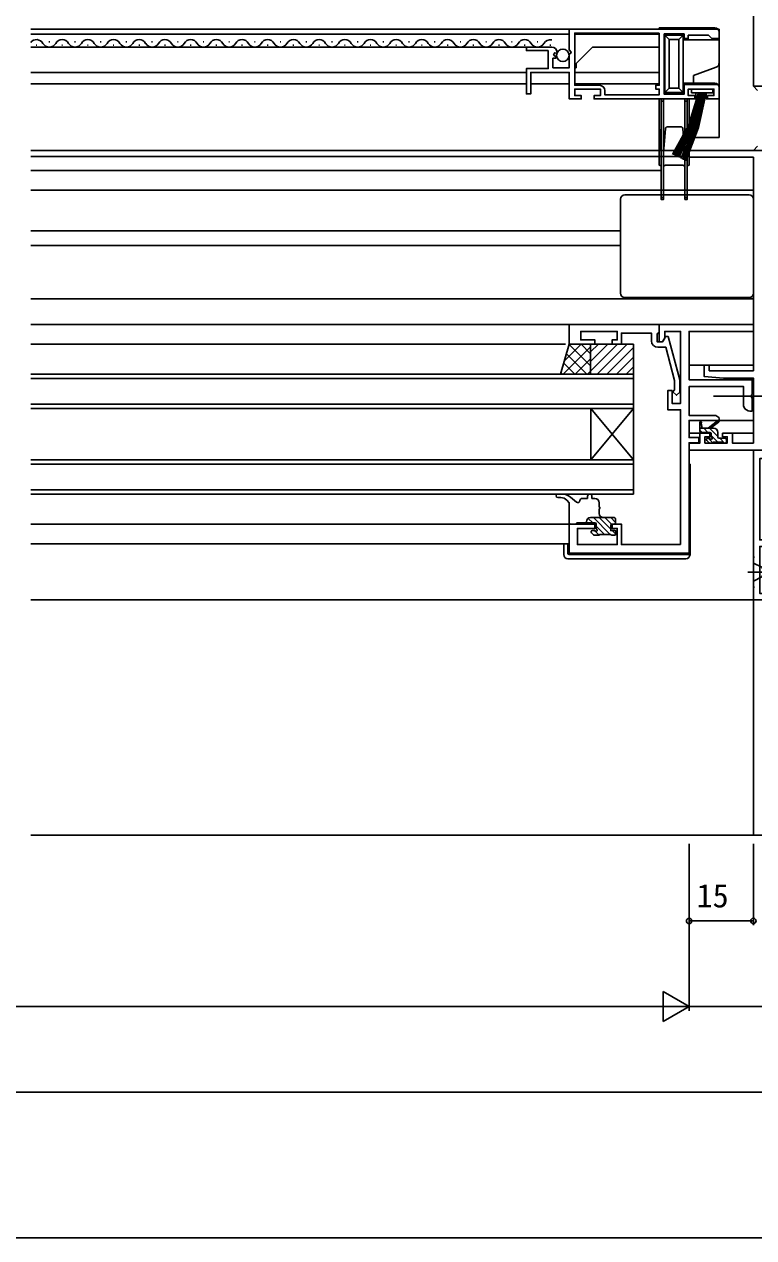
# Model space of a CAD drawing. Units: millimetres, scale not verified. Extents: x -437 to 438, y -681 to 678.
# Drawn here: x 130.9 to 301.3, y -681 to -397.5 of the extents above; entities that cross this region are included whole.
import ezdxf
from ezdxf.enums import TextEntityAlignment as Align

# ---------------------------------------------------------------- set-up
doc = ezdxf.new("R2010")
doc.units = ezdxf.units.MM
doc.header["$LTSCALE"] = 4
for name, color, linetype in [('0-3_YKK_11', 7, 'Continuous'), ('0-4_YKK_12', 2, 'Continuous'), ('0-5_YKK_13', 4, 'Continuous'), ('0-6_YKK_D', 6, 'Continuous'), ('0-7_YKK_ZWAK', 7, 'Continuous'), ('0-8_YSS_K', 3, 'Continuous'), ('0-9_YSS_KE', 3, 'Continuous')]:
    doc.layers.add(name, color=color, linetype=linetype)
doc.styles.add('ＭＳ ゴシック', font='')
doc.styles.get('ＭＳ ゴシック').set_extended_font_data('MS Gothic')

msp = doc.modelspace()

# ---------------------------------------------------------------- linework, layer by layer
at = {"layer": '0-3_YKK_11'}
for points in [[(258.2, -398.7), (293.2, -398.7), (293.2, -400.9), (291.5, -400.9), (291.2, -400.6), (290.7, -400.1), (286, -400.1), (286, -400.9), (285, -400.9), (285, -399.8), (280.4, -399.8), (280.4, -413.9), (285, -413.9), (285, -411.6), (293.2, -411.6), (293.2, -415), (290.5, -415), (290.5, -414.2), (292, -414.2), (292, -412.7), (286, -412.7), (286, -414.2), (287.5, -414.2), (287.5, -415), (264, -415), (264, -414.2), (265.5, -414.2), (265.5, -412.7), (259.5, -412.7), (259.5, -414.2), (261, -414.2), (261, -415), (258.2, -415), (258.2, -408.8), (249.2, -408.8), (249.2, -413.8), (248.2, -413.8), (248.2, -407.9), (253.3, -407.9), (253.3, -403.7)], [(255.399, -404.082), (255.148, -404.293), (254.829, -404.208), (254.559, -404.676), (255.124, -405.241), (255.017, -405.5), (254.4, -405.5), (254.4, -407.7), (258.2, -407.7), (258.2, -404.7), (258.5, -404.4), (258.653, -404.071), (258.2, -403.531), (258.2, -398.7)], [(279.2, -399.6), (259.5, -399.6), (259.5, -411.8), (265.3, -411.8)], [(266.5, -413), (266.5, -414), (279.2, -414), (279.2, -412.7), (278.4, -412.7), (278.4, -411.8), (279.2, -411.8), (279.2, -399.6)], [(253.3, -403.7), (248.2, -403.7), (248.2, -402.9), (254.104, -402.9)], [(311.2, -427), (286.2, -427), (286.2, -428.63), (301.2, -428.63), (301.2, -478.5), (290.9, -478.5), (290.9, -477.2), (289.7, -477.2), (289.7, -479.806), (294.2, -480.2), (301.2, -480.2), (301.2, -495.37), (296.3, -495.37), (296.3, -493.1), (294, -493.1), (294, -493.9), (295.1, -493.9), (295.1, -495.37), (289.9, -495.37), (289.9, -493.9), (291, -493.9), (291, -493.1), (288.7, -493.1), (288.7, -495.37), (286.2, -495.37), (286.2, -497), (311.2, -497)], [(279.2, -467.7), (258.2, -467.7), (258.2, -472.3), (264.2, -472.3), (264.2, -471.3), (260.9, -471.3), (260.9, -469.3), (269.4, -469.3), (269.4, -471.3), (268.2, -471.3), (268.2, -472.3), (270.4, -472.3), (270.4, -469.7), (277.4, -469.7), (277.4, -471.5)], [(278.9, -473), (280.72, -473), (282.8, -480.761), (282.8, -482.951), (282.375, -483.376), (283.224, -484.224), (284, -483.448), (284, -480.603), (281.292, -470.5), (280.692, -470.5), (280, -471.7), (278.7, -471.7), (278.7, -469.9), (278.9, -469.7), (279.2, -469.4), (279.2, -467.7)], [(284.2, -519.1), (284.2, -487.6), (281.2, -487.6), (281.2, -483.1), (282.2, -483.1), (282.2, -486.1), (284.2, -486.1), (284.2, -469.3), (280.5, -469.3), (280.5, -470.834), (280, -471.7), (279.2, -471.7), (279.2, -467.7), (301.2, -467.7), (301.2, -469.3), (286.2, -469.3), (286.2, -480.6), (300.9, -480.6), (300.9, -483.942), (300.78, -484.125), (300.78, -484.675), (300.9, -484.858), (300.9, -487.9), (300.4, -487.9)], [(298.9, -486.4), (298.9, -482.2), (286.2, -482.2), (286.2, -488.9), (292.4, -488.9), (293.139, -489.395), (293.2, -489.7), (293.2, -490.1), (286.2, -490.1), (286.2, -494.1), (288.5, -494.1), (288.5, -495.3), (286.2, -495.3), (286.2, -521.1), (258.2, -521.1), (258.2, -514.3), (264.2, -514.3), (264.2, -515.3), (260.1, -515.3), (260.1, -519.1), (269.4, -519.1), (269.4, -515.3), (268.2, -515.3), (268.2, -514.3), (270.4, -514.3), (270.4, -519.1), (284.2, -519.1)]]:
    msp.add_lwpolyline(points, dxfattribs=at)
msp.add_lwpolyline([(301.2, -532), (301.2, -497), (311.2, -497), (311.2, -499), (308.37, -499), (308.179, -498.857), (307.22, -498.857), (307.029, -499), (302.7, -499), (302.7, -518), (304.2, -518), (304.2, -519.5), (302.7, -519.5), (302.7, -530.5), (304.2, -530.5), (304.2, -532)], close=True, dxfattribs=at)
for centre, radius, start, end in [((254.104, -404.2), 1.3, 5.2159, 90.00002), ((265.3, -413), 1.2, 0.00001, 89.99999), ((278.9, -471.5), 1.5, 180.00001, 269.99999), ((300.4, -486.4), 1.5, 179.99996, 201.27021), ((300.4, -486.4), 1.5, 201.27101, 202.41693), ((300.4, -486.4), 1.5, 202.41613, 270)]:
    msp.add_arc(centre, radius, start, end, dxfattribs=at)
at = {"layer": '0-4_YKK_12'}
for p, q in [((132.45, -398.7), (279.203, -398.7)), ((132.45, -399.9), (258.2, -399.9)), ((133.695, -402.4), (133.895, -402.4)), ((136.695, -401.64), (136.895, -401.64)), ((139.695, -402.4), (139.895, -402.4)), ((142.695, -401.64), (142.895, -401.64)), ((145.695, -402.4), (145.895, -402.4)), ((148.695, -401.64), (148.895, -401.64)), ((151.695, -402.4), (151.895, -402.4)), ((154.695, -401.64), (154.895, -401.64)), ((157.695, -402.4), (157.895, -402.4)), ((160.695, -401.64), (160.895, -401.64)), ((163.695, -402.4), (163.895, -402.4)), ((166.695, -401.64), (166.895, -401.64)), ((169.695, -402.4), (169.895, -402.4)), ((172.695, -401.64), (172.895, -401.64)), ((175.695, -402.4), (175.895, -402.4)), ((178.695, -401.64), (178.895, -401.64)), ((181.695, -402.4), (181.895, -402.4)), ((184.695, -401.64), (184.895, -401.64)), ((187.695, -402.4), (187.895, -402.4)), ((190.695, -401.64), (190.895, -401.64)), ((193.695, -402.4), (193.895, -402.4)), ((196.695, -401.64), (196.895, -401.64)), ((199.695, -402.4), (199.895, -402.4)), ((202.695, -401.64), (202.895, -401.64)), ((205.695, -402.4), (205.895, -402.4)), ((208.695, -401.64), (208.895, -401.64)), ((211.695, -402.4), (211.895, -402.4)), ((214.695, -401.64), (214.895, -401.64)), ((217.695, -402.4), (217.895, -402.4)), ((220.695, -401.64), (220.895, -401.64)), ((223.695, -402.4), (223.895, -402.4)), ((226.695, -401.64), (226.895, -401.64)), ((229.695, -402.4), (229.895, -402.4)), ((232.695, -401.64), (232.895, -401.64)), ((235.695, -402.4), (235.895, -402.4)), ((238.695, -401.64), (238.895, -401.64)), ((241.695, -402.4), (241.895, -402.4)), ((244.695, -401.64), (244.895, -401.64)), ((247.695, -402.4), (247.895, -402.4)), ((250.695, -401.64), (250.895, -401.64)), ((253.695, -402.4), (253.895, -402.4)), ((259.5, -399.9), (279.202, -399.9)), ((279.202, -399.889), (279.201, -411.534)), ((132.45, -402.9), (253.58, -402.9)), ((259.8, -406.7), (263.6, -402.9)), ((263.6, -402.9), (279.202, -402.9)), ((259.8, -407.7), (259.5, -407.7)), ((259.8, -407.7), (259.8, -406.7)), ((132.45, -408.8), (248.2, -408.8)), ((249.5, -408.8), (257.901, -408.8)), ((259.5, -408.8), (279.201, -408.8)), ((132.45, -411.5), (248.2, -411.5)), ((249.2, -411.5), (258.2, -411.5)), ((259.5, -411.5), (279.201, -411.5)), ((132.45, -427), (286.515, -427)), ((132.45, -428.4), (286.208, -428.4)), ((132.45, -431.7), (279.7, -431.7)), ((132.45, -436.3), (301.2, -436.3)), ((132.45, -445.8), (270.2, -445.8)), ((132.45, -449.2), (270.2, -449.2)), ((132.45, -461.7), (301.2, -461.7)), ((132.45, -467.7), (258.5, -467.7)), ((132.45, -472.3), (257.314, -472.3)), ((286.2, -477.2), (301.2, -477.2)), ((132.45, -479.3), (273.214, -479.3)), ((273.214, -480.3), (132.45, -480.3)), ((273.214, -479.3), (273.214, -487.3)), ((286.215, -480.6), (301.2, -480.6)), ((132.45, -486.3), (273.214, -486.3)), ((273.214, -487.3), (132.45, -487.3)), ((263.214, -499.3), (263.214, -487.3)), ((273.214, -499.3), (263.214, -487.3)), ((273.214, -487.3), (263.214, -499.3)), ((273.214, -499.3), (273.214, -487.3)), ((286.2, -493.1), (289.715, -493.1)), ((295.315, -493.1), (301.2, -493.1)), ((286.307, -495.37), (286.5, -495.37)), ((286.2, -497), (286.515, -497)), ((132.45, -499.3), (273.214, -499.3)), ((273.214, -500.3), (132.45, -500.3)), ((273.215, -499.3), (273.215, -507.3)), ((132.45, -506.3), (273.214, -506.3)), ((273.214, -507.3), (132.45, -507.3)), ((132.45, -514.3), (258.723, -514.3)), ((132.45, -518.9), (258.215, -518.9)), ((301.5, -532), (132.45, -532))]:
    msp.add_line(p, q, dxfattribs=at)
for centre, start, end in [((133.795, -402.858), 29.20254, 141.53689), ((136.795, -401.182), 209.20254, 330.79746), ((139.795, -402.858), 29.20254, 150.79746), ((142.795, -401.182), 209.20254, 330.79746), ((145.795, -402.858), 29.20254, 150.79746), ((148.795, -401.182), 209.20254, 330.79746), ((151.795, -402.858), 29.20254, 150.79746), ((154.795, -401.182), 209.20254, 330.79746), ((157.795, -402.858), 29.20254, 150.79746), ((160.795, -401.182), 209.20254, 330.79746), ((163.795, -402.858), 29.20254, 150.79746), ((166.795, -401.182), 209.20254, 330.79746), ((169.795, -402.858), 29.20254, 150.79746), ((172.795, -401.182), 209.20254, 330.79746), ((175.795, -402.858), 29.20254, 150.79746), ((178.795, -401.182), 209.20254, 330.79746), ((181.795, -402.858), 29.20254, 150.79746), ((184.795, -401.182), 209.20254, 330.79746), ((187.795, -402.858), 29.20254, 150.79746), ((190.795, -401.182), 209.20254, 330.79746), ((193.795, -402.858), 29.20254, 150.79746), ((196.795, -401.182), 209.20254, 330.79746), ((199.795, -402.858), 29.20254, 150.79746), ((202.795, -401.182), 209.20254, 330.79746), ((205.795, -402.858), 29.20254, 150.79746), ((208.795, -401.182), 209.20254, 330.79746), ((211.795, -402.858), 29.20254, 150.79746), ((214.795, -401.182), 209.20254, 330.79746), ((217.795, -402.858), 29.20254, 150.79746), ((220.795, -401.182), 209.20254, 330.79746), ((223.795, -402.858), 29.20254, 150.79746), ((226.795, -401.182), 209.20254, 330.79746), ((229.795, -402.858), 29.20254, 150.79746), ((232.795, -401.182), 209.20254, 330.79746), ((235.795, -402.858), 29.20254, 150.79746), ((238.795, -401.182), 209.20254, 330.79746), ((241.795, -402.858), 29.20254, 150.79746), ((244.795, -401.182), 209.20254, 330.79746), ((247.795, -402.858), 29.20254, 150.79746), ((250.795, -401.182), 209.20254, 330.79746), ((253.795, -402.858), 79.63718, 150.79746)]:
    msp.add_arc(centre, 1.718, start, end, dxfattribs=at)
at = {"layer": '0-5_YKK_13'}
for p, q in [((279.2, -398.4), (292.2, -398.4)), ((279.2, -398.7), (279.2, -398.4)), ((293.2, -399.4), (293.2, -401.2)), ((280.5, -399.876), (280.5, -400.1)), ((280.5, -400.1), (280.5, -413.5)), ((281.5, -401.1), (283.8, -401.1)), ((281.5, -412.5), (281.5, -401.1)), ((283.8, -401.1), (284.8, -400.1)), ((283.8, -401.1), (283.8, -412.5)), ((284.8, -400.1), (284.8, -399.817)), ((284.8, -413.5), (284.8, -400.1)), ((284.8, -401.2), (293.2, -401.2)), ((293.2, -401.2), (293.2, -406.6)), ((292.542, -407.539), (287.2, -409.484)), ((293.2, -406.6), (293.2, -412.3)), ((287.2, -409.484), (287.2, -411.3)), ((280.5, -413.5), (281.5, -412.5)), ((280.5, -413.5), (284.8, -413.5)), ((280.5, -413.5), (280.5, -413.824)), ((283.8, -412.5), (281.5, -412.5)), ((283.8, -412.5), (284.8, -413.5)), ((287.2, -411.3), (284.8, -411.3)), ((284.8, -413.883), (284.8, -413.5)), ((292.2, -411.3), (287.2, -411.3)), ((287.8, -415), (287.8, -413.55)), ((290.2, -413.55), (290.2, -415)), ((293.2, -412.3), (293.2, -415)), ((280.2, -415), (279.7, -415)), ((279.7, -415), (279.7, -415.5)), ((279.7, -415.5), (279.7, -438)), ((279.7, -415.5), (280.2, -415.5)), ((280.2, -415.5), (280.2, -415)), ((280.2, -415), (280.661, -415)), ((280.2, -438), (280.2, -415.5)), ((281.16, -415), (280.661, -415)), ((281.16, -415), (284.24, -415)), ((284.738, -415), (284.24, -415)), ((284.738, -415), (285.2, -415)), ((285.2, -415.5), (285.2, -438)), ((285.2, -415.5), (285.7, -415.5)), ((285.7, -415), (286.2, -415)), ((285.7, -438), (285.7, -415.5)), ((286.2, -415), (287.8, -415)), ((290.2, -415), (293.2, -415)), ((293.2, -415), (293.2, -424)), ((279.2, -421.5), (279.7, -427.5)), ((280.2, -427.5), (280.661, -421.958)), ((281.16, -421.5), (284.24, -421.5)), ((284.738, -421.958), (285.2, -427.5)), ((279.2, -423), (279.2, -423.5)), ((279.2, -423.5), (279.2, -430.5)), ((286.2, -430.5), (286.2, -424)), ((293.2, -424), (286.2, -424)), ((284.7, -430.5), (280.7, -430.5)), ((270.2, -438.4), (270.2, -460.4)), ((270.2, -438.4), (270.2, -460.4)), ((300.2, -437.4), (271.2, -437.4)), ((300.2, -437.4), (271.2, -437.4)), ((280.2, -438), (279.7, -438)), ((285.2, -438), (285.2, -438.5)), ((285.7, -438), (285.2, -438)), ((301.2, -460.4), (301.2, -438.4)), ((301.2, -460.4), (301.2, -438.4)), ((271.2, -461.4), (300.2, -461.4)), ((271.2, -461.4), (300.2, -461.4)), ((256.792, -479.3), (263.2, -472.893)), ((257.094, -476.17), (260.964, -472.3)), ((258.185, -472.35), (263.199, -477.364)), ((260.964, -472.3), (263.199, -474.535)), ((263.199, -476.343), (267.243, -472.3)), ((263.199, -478.589), (269.488, -472.3)), ((263.2, -474.098), (264.998, -472.3)), ((264.733, -479.3), (271.733, -472.3)), ((266.978, -479.3), (273.2, -473.078)), ((257.557, -474.549), (262.307, -479.3)), ((259.621, -479.3), (263.199, -475.721)), ((269.223, -479.3), (273.2, -475.323)), ((256.3, -478.949), (256.65, -479.3)), ((256.928, -476.749), (259.479, -479.3)), ((262.449, -479.3), (263.199, -478.55)), ((271.468, -479.3), (273.2, -477.568)), ((306.598, -484.4), (291.915, -484.4)), ((290.615, -491.87), (292.833, -490.187)), ((293.12, -490.1), (301.215, -490.1)), ((288.715, -492.57), (288.715, -490.571)), ((291.915, -491.87), (288.715, -491.87)), ((289.254, -492.87), (288.715, -492.331)), ((289.015, -490.744), (289.213, -491.87)), ((291.015, -492.87), (289.015, -492.87)), ((290.601, -492.87), (289.601, -491.87)), ((292.915, -493.837), (290.948, -491.87)), ((291.215, -491.87), (293.034, -490.469)), ((291.315, -493.809), (291.315, -493.17)), ((292.759, -492.334), (292.451, -492.026)), ((292.915, -493.97), (292.915, -492.87)), ((290.803, -495.282), (290.303, -494.782)), ((290.515, -494.27), (290.854, -494.27)), ((291.722, -495.339), (290.654, -494.27)), ((291.615, -495.37), (291.015, -495.37)), ((292.901, -495.17), (291.315, -493.584)), ((293.915, -495.17), (291.815, -495.17)), ((293.215, -494.27), (294.615, -494.27)), ((294.448, -495.37), (293.348, -494.27)), ((294.615, -495.37), (294.115, -495.37)), ((294.899, -494.474), (294.711, -494.286)), ((294.915, -494.57), (294.915, -495.07)), ((256.558, -507.3), (255.537, -507.3)), ((256.203, -508.1), (255.537, -508.1)), ((258.2, -509.3), (257.655, -508.725)), ((258.2, -514), (258.2, -509.3)), ((259.876, -509.181), (258.5, -508.013)), ((262.5, -508.3), (261.2, -508.3)), ((262.5, -507.8), (262.5, -508.3)), ((263.5, -507.8), (263.5, -508.3)), ((264.2, -508.3), (263.5, -508.3)), ((265.2, -510.35), (265.2, -509.3)), ((262.657, -512.96), (263.697, -514)), ((268.7, -512.8), (263.2, -512.8)), ((263.844, -512.8), (267.744, -516.7)), ((265.191, -512.8), (267.9, -515.509)), ((265.2, -511.8), (265.2, -510.75)), ((266.539, -512.801), (268.068, -514.33)), ((267.886, -512.801), (269, -513.915)), ((258.5, -514.3), (259.7, -514.3)), ((259.7, -514.3), (260, -514)), ((260, -514), (264.2, -514)), ((262.2, -513.8), (262.2, -514)), ((262.2, -513.85), (262.35, -514)), ((264.039, -515.8), (263.6, -515.8)), ((264.192, -515.842), (264.3, -515.95)), ((264.5, -514.3), (264.5, -515.339)), ((264.5, -514.803), (266.397, -516.7)), ((268.191, -515.8), (269.085, -516.694)), ((268.2, -514.3), (268.7, -514.3)), ((269, -514), (269, -513.1)), ((263.388, -516.312), (263.888, -516.812)), ((264.1, -516.9), (265.1, -516.9)), ((264.35, -516), (265.214, -516.864)), ((265.3, -516.7), (267.9, -516.7)), ((268.1, -516.9), (268.8, -516.9)), ((269.1, -516.6), (269.1, -516.1)), ((256.9, -521.415), (256.9, -518.915)), ((257.9, -518.915), (257.9, -521.115)), ((258.2, -521.415), (285.9, -521.415)), ((285.9, -521.415), (286.4, -521.415)), ((286.4, -521.115), (286.4, -521.415)), ((285.4, -522.415), (257.9, -522.415)), ((299.873, -525.5), (318.034, -525.5))]:
    msp.add_line(p, q, dxfattribs=at)
for points in [[(284.8, -400.1), (280.5, -400.1), (281.5, -401.1)], [(288.39, -413.55), (286.061, -421.194), (282.351, -427.935)], [(288.59, -413.55), (286.281, -421.267), (282.548, -428.029)], [(288.79, -413.55), (286.521, -421.295), (282.774, -428.148)], [(288.99, -413.55), (286.758, -421.366), (283.032, -428.278)], [(289.19, -413.55), (287.003, -421.411), (283.409, -428.467)], [(289.39, -413.55), (287.272, -421.466), (283.794, -428.661)], [(289.59, -413.55), (287.575, -421.556), (284.253, -428.893)], [(289.79, -413.55), (287.817, -421.594), (284.669, -429.102)], [(289.99, -413.55), (288.103, -421.722), (285.053, -429.295)], [(290.19, -413.55), (288.346, -421.697), (285.415, -429.477)], [(279.2, -423), (279.2, -415), (279.7, -415)], [(285.7, -415.5), (285.7, -415), (285.2, -415), (285.2, -415.5)], [(285.7, -427.5), (286.2, -421.5), (286.2, -415)], [(279.7, -438), (279.7, -438.5), (280.2, -438.5), (280.2, -438)], [(285.2, -438.5), (285.7, -438.5), (285.7, -438)], [(263.2, -472.3), (263.199, -479.3), (256.199, -479.3), (258.199, -472.3), (263.199, -472.3)], [(286.2, -500.315), (286.4, -500.315), (286.4, -521.115)], [(268.8, -515.8), (267.9, -515.8), (267.9, -514.6)], [(301.465, -522), (301.2, -522), (301.2, -529), (301.465, -529)], [(301.2, -523.4), (303.162, -524.37), (303.763, -525.5)], [(301.2, -527.6), (303.162, -526.63), (303.763, -525.5)]]:
    msp.add_lwpolyline(points, dxfattribs=at)
for points in [[(286.75, -413.55), (286.75, -412.7), (291.75, -412.7), (291.75, -413.55)], [(263.2, -472.3), (263.199, -479.3), (273.2, -479.3), (273.2, -472.3)]]:
    msp.add_lwpolyline(points, close=True, dxfattribs=at)
msp.add_circle((256.714, -404.8), 1.45, dxfattribs=at)
for centre, radius, start, end in [((292.2, -399.4), 1, 0, 90), ((292.2, -406.6), 1, 290, 0), ((292.2, -412.3), 1, 0, 90), ((281.16, -422), 0.5, 90, 175.23636), ((284.24, -422), 0.5, 4.76364, 90), ((279.2, -431), 0.5, 0, 90), ((280.7, -431), 0.5, 90, 180), ((284.7, -431), 0.5, 0, 90), ((286.2, -431), 0.5, 90, 180), ((271.2, -438.4), 1, 90, 180), ((271.2, -438.4), 1, 90, 180), ((300.2, -438.4), 1, 0, 90), ((300.2, -438.4), 1, 0, 90), ((271.2, -460.4), 1, 180, 270), ((271.2, -460.4), 1, 180, 270), ((300.2, -460.4), 1, 270, 0), ((300.2, -460.4), 1, 270, 0), ((293.015, -490.27), 0.2, 275.58289, 155.58289), ((288.915, -490.571), 0.2, 300, 180), ((289.015, -492.57), 0.3, 180, 270), ((291.015, -493.17), 0.3, 0, 90), ((291.915, -492.87), 1, 0, 90), ((290.515, -494.57), 0.3, 90, 225), ((291.015, -495.07), 0.3, 225, 270), ((290.854, -494.57), 0.3, 33.05573, 90), ((291.315, -494.27), 0.25, 213.05573, 56.94427), ((291.615, -493.809), 0.3, 180, 236.94427), ((291.615, -495.17), 0.2, 270, 0), ((293.215, -493.97), 0.3, 180, 270), ((294.115, -495.17), 0.2, 180, 270), ((294.615, -494.57), 0.3, 0, 90), ((294.615, -495.07), 0.3, 270, 0), ((255.537, -507.7), 0.4, 90, 270), ((256.558, -510.3), 3, 49.67145, 90), ((263, -507.8), 0.5, 0, 180), ((256.203, -510.1), 2, 43.43233, 90), ((260.2, -508.8), 0.5, 229.67145, 0), ((261.2, -508.8), 0.5, 90, 180), ((264.2, -509.3), 1, 0, 90), ((263.2, -513.8), 1, 90, 180), ((265.2, -510.55), 0.2, 270, 90), ((266.2, -511.8), 1, 180, 270), ((268.7, -513.1), 0.3, 0, 90), ((258.5, -514), 0.3, 180, 270), ((263.6, -516.1), 0.3, 90, 225), ((264.039, -516.1), 0.3, 33.05573, 90), ((264.2, -514.3), 0.3, 0, 90), ((264.5, -515.8), 0.25, 213.05573, 56.94427), ((264.8, -515.339), 0.3, 180, 236.94427), ((268.2, -514.6), 0.3, 90, 180), ((268.7, -514), 0.3, 270, 0), ((268.8, -516.1), 0.3, 0, 90), ((264.1, -516.6), 0.3, 225, 270), ((265.1, -516.7), 0.2, 270, 0), ((268.1, -516.7), 0.2, 180, 270), ((268.8, -516.6), 0.3, 270, 0), ((257.9, -521.415), 1, 180, 270), ((258.2, -521.115), 0.3, 180, 270), ((285.4, -521.415), 1, 270, 360)]:
    msp.add_arc(centre, radius, start, end, dxfattribs=at)
at = {"layer": '0-6_YKK_D'}
for p, q in [((286.2, -589), (286.2, -608)), ((286.2, -589), (286.2, -628)), ((286.2, -589), (286.2, -628)), ((301.2, -589), (301.2, -608)), ((286.2, -607), (301.2, -607)), ((286.2, -627), (280.138, -623.5)), ((280.138, -623.5), (280.138, -630.5)), ((-277.8, -627), (279.2, -627)), ((286.2, -627), (274.075, -627)), ((286.2, -627), (280.138, -630.5)), ((341.199, -627), (286.2, -627)), ((-339.8, -647), (341.199, -647))]:
    msp.add_line(p, q, dxfattribs=at)
for centre in [(286.2, -607), (301.2, -607)]:
    msp.add_circle(centre, 0.637, dxfattribs=at)
at = {"layer": '0-7_YKK_ZWAK'}
msp.add_lwpolyline([(-436.8, -681), (438.2, -681), (438.2, 644)], dxfattribs=at)
at = {"layer": '0-8_YSS_K'}
for p, q in [((302.199, -413.002), (301.199, -412.002)), ((302.199, -426), (301.199, -427)), ((301.2, -587), (132.45, -587))]:
    msp.add_line(p, q, dxfattribs=at)
at = {"layer": '0-9_YSS_KE'}
for p, q in [((301.199, -412.002), (301.199, -367.002)), ((308.199, -412.002), (301.199, -412.002)), ((301.2, -532), (301.2, -587)), ((301.2, -532), (304.2, -532)), ((301.2, -587), (326.2, -587))]:
    msp.add_line(p, q, dxfattribs=at)

# ---------------------------------------------------------------- texts
at = {"layer": '0-6_YKK_D', "style": 'ＭＳ ゴシック'}
msp.add_text('15', height=5.499, dxfattribs=at).set_placement((287.947, -605.5), align=Align.BOTTOM_LEFT)

doc.saveas('drawing.dxf')
